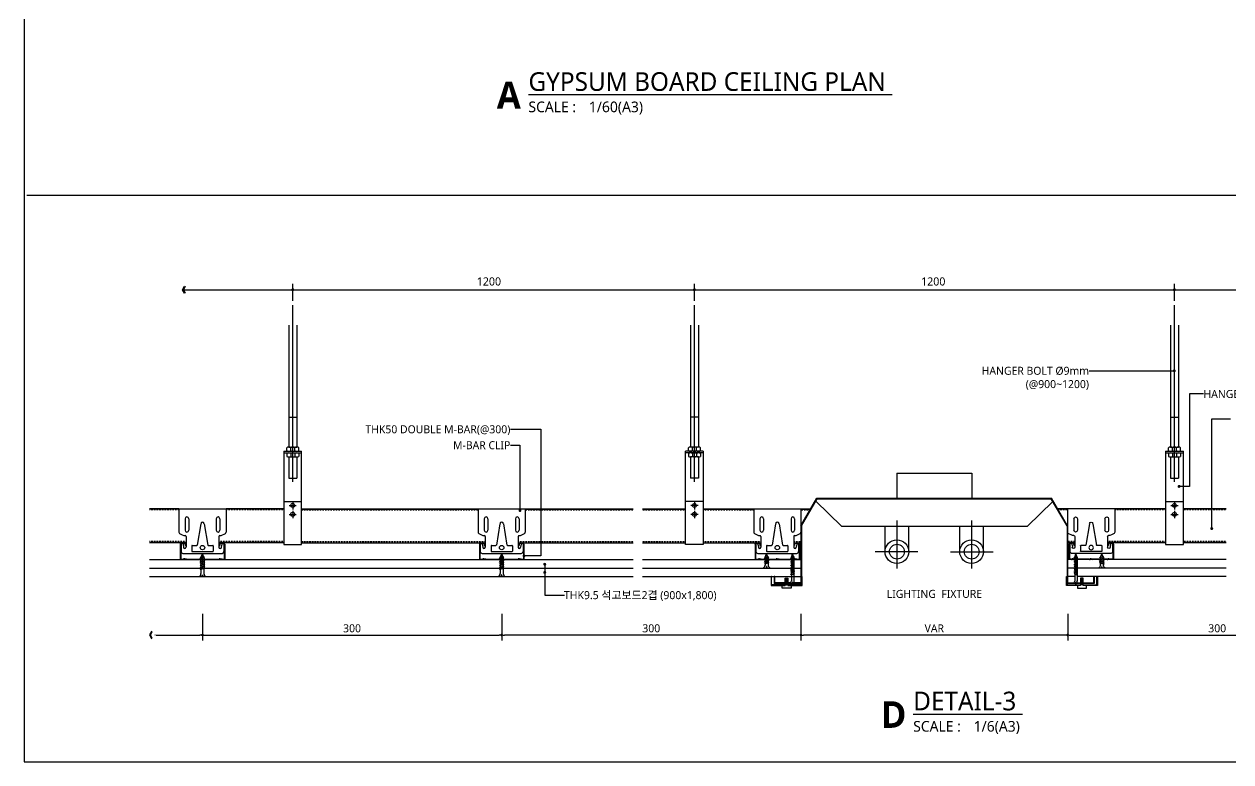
# Model space of a CAD drawing. Header units: millimetres. Extents: x 1394 to 74708, y 590 to 17190.
# Drawn here: x 26625 to 40196, y 590 to 8890 of the extents above; entities that cross this region are included whole.
import ezdxf
from ezdxf.enums import TextEntityAlignment as Align

# ---------------------------------------------------------------- set-up
doc = ezdxf.new("R2010")
doc.units = ezdxf.units.MM
for name, pattern in [('CEN', [62, 60, -1, 0, -1]), ('CENTERX2', [101.6, 63.5, -12.7, 12.7, -12.7]), ('HID', [2, 1.1, -0.9])]:
    doc.linetypes.add(name, pattern=pattern)
doc.layers.get('Defpoints').update_dxf_attribs({"color": 152})
for name, color, linetype in [('A-DIM-N', 7, 'Continuous'), ('A-LINE-3', 7, 'Continuous'), ('A-TXT-N', 3, 'Continuous'), ('ANCHOR', 4, 'Continuous'), ('CARRING', 3, 'Continuous'), ('CARRING2', 1, 'Continuous'), ('CEN', 1, 'CENTERX2'), ('DIM', 7, 'Continuous'), ('GYPSUM', 6, 'Continuous'), ('LIG-BOLT', 4, 'Continuous'), ('LIG-CAP', 4, 'Continuous'), ('LIG2', 6, 'Continuous'), ('LIG3', 4, 'Continuous'), ('M-BAR', 7, 'Continuous'), ('M-BAR-CLIP', 4, 'Continuous'), ('MITONE', 6, 'Continuous'), ('SCREW', 1, 'Continuous'), ('SCREW2', 4, 'Continuous'), ('SCREW3점5X22', 1, 'Continuous'), ('SYM', 7, 'Continuous'), ('TEXT', 3, 'Continuous')]:
    doc.layers.add(name, color=color, linetype=linetype)
doc.styles.add('NH', font='malgun.ttf')
doc.styles.add('돋움체', font='malgun.ttf')
doc.styles.add('스타일1', font='malgun.ttf')
doc.styles.add('스타일2', font='malgunbd.ttf')
doc.dimstyles.new('DA(N)', dxfattribs={"dimtxt": 3, "dimasz": 1, "dimexe": 2, "dimexo": 2, "dimgap": 1, "dimtad": 1, "dimdec": 0, "dimdsep": 46, "dimlunit": 6, "dimtxsty": 'NH', "dimblk": 'DOT', "dimcen": 2.5, "dimdle": 1.5, "dimclrd": 256, "dimclre": 256, "dimclrt": 3, "dimadec": 0, "dimazin": 0, "dimtfac": 1, "dimtdec": 0, "dimtix": 1, "dimtmove": 2, "dimatfit": 3, "dimfxl": 2, "dimtvp": 1, "dimtolj": 1, "dimtzin": 0, "dimlwd": -1, "dimarcsym": 0})

# ---------------------------------------------------------------- blocks, each defined once
blk = doc.blocks.new('A$C037965EB')
at = {"layer": 'M-BAR-CLIP'}
for p, q in [((0, 50), (0, 23.9)), ((0, 50), (53, 50)), ((9, 41), (9, 41)), ((44, 41), (44, 41)), ((53, 50), (53, 23.9)), ((7, 39), (7, 26)), ((11, 39), (11, 26)), ((24.5, 33.4), (20.6, 9.4)), ((28.5, 33.4), (32.4, 9.4)), ((42, 39), (42, 26)), ((46, 39), (46, 26)), ((8, 19), (8, 7)), ((9, 24), (9, 24)), ((44, 24), (44, 24)), ((45, 19), (45, 7)), ((2.5, 10.4), (2.5, 2)), ((4.5, 0), (48.5, 0)), ((4.7, 10.4), (5.2, 7)), ((14.5, 8.5), (14.5, 2.5)), ((15, 9), (20.1, 9)), ((15, 2), (38, 2)), ((32.9, 9), (38, 9)), ((38.5, 8.5), (38.5, 2.5)), ((48.3, 10.4), (47.7, 7)), ((50.5, 10.4), (50.5, 2))]:
    blk.add_line(p, q, dxfattribs=at)
blk.add_circle((26.5, 6.5), 2.5, dxfattribs=at)
for centre, radius, start, end in [((9, 39), 2, 90, 180), ((9, 39), 2, 0, 90), ((44, 39), 2, 90, 180), ((44, 39), 2, 0, 90), ((26.5, 32.9), 2.07, 14.4386, 165.5614), ((2, 23.9), 2, 180, 231.4353), ((9.2, 35.2), 15.4, 236.7178, 262.3483), ((9, 26), 2, 180, 270), ((7, 19), 1, 360, 82.3483), ((9, 26), 2, 270, 360), ((44, 26), 2, 180, 270), ((44, 26), 2, 270, 360), ((46, 19), 1, 97.6517, 180), ((43.8, 35.2), 15.4, 277.6517, 303.2822), ((51, 23.9), 2, 308.5647, 0), ((3.6, 10.4), 1.1, 0, 180), ((4.5, 2), 2, 180, 270), ((6.6, 7), 1.38, 180, 0), ((15, 8.5), 0.5, 90, 180), ((15, 2.5), 0.5, 180, 270), ((20.1, 9.5), 0.5, 270, 350.7087), ((32.9, 9.5), 0.5, 189.2913, 270), ((38, 8.5), 0.5, 0, 90), ((38, 2.5), 0.5, 270, 0), ((46.4, 7), 1.38, 180, 360), ((49.4, 10.4), 1.1, 0, 180), ((48.5, 2), 2, 270, 0)]:
    blk.add_arc(centre, radius, start, end, dxfattribs=at)
blk = doc.blocks.new('A$C5DD2461B')
at = {"layer": 'SCREW3점5X22'}
for p, q in [((2.3, 12.1), (4, 15.9)), ((4, 15.9), (4, 13.3)), ((5.7, 12.3), (4, 15.9)), ((0, 0), (0, 0)), ((5.8, 11.5), (1.5, 10.5)), ((1.5, 10.5), (2.2, 11.4)), ((5.8, 9.5), (1.5, 8.4)), ((1.5, 8.4), (2.2, 9.3)), ((5.8, 7.4), (1.5, 6.4)), ((1.5, 6.4), (2.2, 7.3)), ((5.8, 5.3), (1.5, 4.3)), ((1.5, 4.3), (2.2, 5.2)), ((6.4, 12.4), (2.2, 11.4)), ((6.5, 10.4), (2.2, 9.3)), ((6.5, 8.3), (2.2, 7.3)), ((6.5, 6.3), (2.2, 5.2)), ((2.3, 12.1), (4, 13.3)), ((2.3, 12.1), (2.3, 11.4)), ((2.3, 10.7), (2.3, 9.3)), ((2.3, 8.6), (2.3, 7.3)), ((2.3, 6.5), (2.3, 5.2)), ((2.3, 4.5), (2.3, 3.2)), ((3.9, 1.2), (3.9, 1.6)), ((4, 1.7), (4, 1.7)), ((4.1, 1.2), (4.1, 1.6)), ((5.8, 11.5), (6.4, 12.4)), ((5.8, 11.5), (5.8, 10.2)), ((5.8, 9.5), (6.5, 10.4)), ((5.8, 9.4), (5.8, 8.1)), ((5.8, 7.4), (6.5, 8.3)), ((5.8, 7.4), (5.8, 6.1)), ((5.8, 5.3), (6.5, 6.3)), ((5.8, 5.3), (5.8, 3.2)), ((8, 0), (8, 0)), ((0, 0), (2.7, 0)), ((5.3, 0), (8, 0))]:
    blk.add_line(p, q, dxfattribs=at)
for centre, radius, start, end in [((-1.1, 3.2), 3.39, 289.6094, 359.4917), ((2.7, 1.1), 1.15, 267.5265, 0.9138), ((4, -4.8), 4.97, 80.6135, 99.3865), ((4, 1.6), 0.08, 90, 180), ((4, 1.6), 0.08, 0, 90), ((5.3, 1.1), 1.15, 179.0862, 272.4735), ((9.1, 3.2), 3.39, 180.5083, 250.3906)]:
    blk.add_arc(centre, radius, start, end, dxfattribs=at)
blk = doc.blocks.new('A$C73C37AC0')
at = {"layer": 'LIG-BOLT'}
for p, q in [((6.5, 10.3), (3.5, 10.8)), ((6.5, 9.3), (3.5, 9.8)), ((6.5, 8.3), (3.5, 8.8)), ((6.5, 7.3), (3.5, 7.8)), ((6.5, 6.3), (3.5, 6.8)), ((6.5, 5.3), (3.5, 5.8)), ((6.5, 4.3), (3.5, 4.8)), ((6.5, 3.3), (3.5, 3.8))]:
    blk.add_line(p, q, dxfattribs=at)
for points in [[(3.5, 3), (0, 3), (0, 0), (10, 0), (10, 3), (6.5, 3)], [(6.5, 3), (6.5, 11), (3.5, 11), (3.5, 3)]]:
    blk.add_lwpolyline(points, dxfattribs=at)
blk = doc.blocks.new('A$C3D2622D9')
at = {"layer": 'M-BAR'}
for centre, major_axis, ratio, start_param, end_param in [((-0.4, 1), (-1.16, 0.22), 0.410883, 1.993113, 2.811456), ((-0.4, 0.5), (-1.16, 0.22), 0.410883, 1.993113, 2.811456), ((2, 0.5), (-1.4, 0), 0.357143, 4.712389, 5.955279), ((2, 0), (-1.4, 0), 0.357143, 4.712389, 5.955279)]:
    blk.add_ellipse(centre, major_axis=major_axis, ratio=ratio, start_param=start_param, end_param=end_param, dxfattribs=at)
at = {"layer": 'M-BAR', "extrusion": (0, 0, -1)}
for centre, major_axis, ratio, start_param, end_param in [((2, 0.5), (1.4, 0), 0.357143, 4.712389, 5.955279), ((2, 0), (1.4, 0), 0.357143, 4.712389, 5.955279), ((4.4, 1), (1.16, 0.22), 0.410883, 1.993113, 2.811456), ((4.4, 0.5), (1.16, 0.22), 0.410883, 1.993113, 2.811456)]:
    blk.add_ellipse(centre, major_axis=major_axis, ratio=ratio, start_param=start_param, end_param=end_param, dxfattribs=at)
blk = doc.blocks.new('A$C03216262')
at = {"layer": 'M-BAR'}
for p, q in [((0, 17.5), (0, 0)), ((0.5, 17), (0.5, 0.5)), ((4.5, 19), (1.5, 19)), ((4, 18.5), (2, 18.5)), ((5.5, 17), (5.5, 16)), ((6, 16), (5.5, 16)), ((6, 17.5), (6, 16)), ((44, 17.5), (44, 16)), ((44.5, 16), (44, 16)), ((44.5, 17), (44.5, 16)), ((48.5, 19), (45.5, 19)), ((48, 18.5), (46, 18.5)), ((49.5, 17), (49.5, 0.5)), ((50, 17.5), (50, 0)), ((3, 0), (0, 0)), ((3, 0.5), (0.5, 0.5)), ((23, 0.5), (9.1, 0.5)), ((23, 0), (9.1, 0)), ((34.8, 0.5), (27, 0.5)), ((35.2, 0), (27, 0)), ((43.1, 0.5), (38.8, 0.5)), ((43.1, 0), (38.8, 0)), ((49.5, 0.5), (47, 0.5)), ((50, 0), (47, 0))]:
    blk.add_line(p, q, dxfattribs=at)
for centre, start, end in [((1.5, 17.5), 90, 180), ((2, 17), 90, 180), ((4, 17), 0, 90), ((4.5, 17.5), 0, 90), ((45.5, 17.5), 90, 180), ((46, 17), 90, 180), ((48, 17), 0, 90), ((48.5, 17.5), 0, 90)]:
    blk.add_arc(centre, 1.5, start, end, dxfattribs=at)
for centre, major_axis, ratio, start_param, end_param in [((2.6, 1), (-1.16, 0.22), 0.410883, 1.993113, 2.811456), ((2.6, 0.5), (-1.16, 0.22), 0.410883, 1.993113, 2.811456), ((5, 0.5), (-1.4, 0), 0.357143, 4.712389, 5.955279), ((5, 0), (-1.4, 0), 0.357143, 4.712389, 5.955279)]:
    blk.add_ellipse(centre, major_axis=major_axis, ratio=ratio, start_param=start_param, end_param=end_param, dxfattribs=at)
at = {"layer": 'M-BAR', "extrusion": (0, 0, -1)}
for centre, major_axis, ratio, start_param, end_param in [((5, 0.5), (1.4, 0), 0.357143, 4.712389, 5.669617), ((5, 0), (1.4, 0), 0.357143, 4.712389, 5.955279), ((7.4, 0.5), (1.16, 0.22), 0.410883, 2.610426, 2.811456)]:
    blk.add_ellipse(centre, major_axis=major_axis, ratio=ratio, start_param=start_param, end_param=end_param, dxfattribs=at)
at = {"layer": 'M-BAR', "extrusion": (0, 0, -1), "zscale": -1}
for p in [(-27, 0), (-47, 0)]:
    blk.add_blockref('A$C3D2622D9', p, dxfattribs=at)
blk = doc.blocks.new('A$C2A247641')
at = {"layer": 'M-BAR'}
for p, q in [((0, 17.5), (0, 0)), ((0.5, 17), (0.5, 0.5)), ((1.5, 19), (4.5, 19)), ((2, 18.5), (4, 18.5)), ((5.5, 17), (5.5, 16)), ((5.5, 16), (6, 16)), ((6, 17.5), (6, 16)), ((44, 17.5), (44, 16)), ((44, 16), (44.5, 16)), ((44.5, 17), (44.5, 16)), ((45.5, 19), (48.5, 19)), ((46, 18.5), (48, 18.5)), ((49.5, 17), (49.5, 0.5)), ((50, 17.5), (50, 0)), ((0, 0), (3, 0)), ((0.5, 0.5), (3, 0.5)), ((7, 0.5), (23, 0.5)), ((7, 0), (23, 0)), ((27, 0), (43, 0)), ((27.2, 0.5), (43, 0.5)), ((47, 0.5), (49.5, 0.5)), ((47, 0), (50, 0))]:
    blk.add_line(p, q, dxfattribs=at)
for centre, start, end in [((1.5, 17.5), 90, 180), ((2, 17), 90, 180), ((4, 17), 0, 90), ((4.5, 17.5), 0, 90), ((45.5, 17.5), 90, 180), ((46, 17), 90, 180), ((48, 17), 0, 90), ((48.5, 17.5), 0, 90)]:
    blk.add_arc(centre, 1.5, start, end, dxfattribs=at)
for centre in [(22.6, 1), (22.6, 0.5)]:
    blk.add_ellipse(centre, major_axis=(-1.16, 0.22), ratio=0.410883, start_param=1.993113, end_param=2.234343, dxfattribs=at)
at = {"layer": 'M-BAR', "extrusion": (0, 0, -1)}
blk.add_ellipse((27.4, 0.5), major_axis=(1.16, 0.22), ratio=0.410883, start_param=1.993113, end_param=2.185696, dxfattribs=at)
at = {"layer": 'M-BAR'}
blk.add_blockref('A$C3D2622D9', (3, 0), dxfattribs=at)
at = {"layer": 'M-BAR', "xscale": -1}
blk.add_blockref('A$C3D2622D9', (47, 0), dxfattribs=at)
blk = doc.blocks.new('3')
at = {"layer": 'SCREW'}
for p, q in [((823229.5, 1883259.4), (823226.3, 1883258.3)), ((823226.3, 1883258.3), (823227, 1883259.2)), ((823229.5, 1883257.3), (823226.3, 1883256.3)), ((823226.3, 1883256.3), (823227, 1883257.2)), ((823227, 1883259.9), (823228.3, 1883263.8)), ((823227, 1883259.9), (823228.3, 1883261.1)), ((823230.2, 1883260.3), (823227, 1883259.2)), ((823227, 1883259.9), (823227, 1883259.2)), ((823227, 1883258.5), (823227, 1883257.2)), ((823230.2, 1883258.2), (823227, 1883257.2)), ((823227, 1883256.5), (823227, 1883255.1)), ((823230.2, 1883256.2), (823227, 1883255.1)), ((823229.5, 1883260), (823228.3, 1883263.8)), ((823228.3, 1883263.8), (823228.3, 1883261.1)), ((823229.5, 1883259.4), (823230.2, 1883260.3)), ((823229.5, 1883259.4), (823229.5, 1883258)), ((823229.5, 1883257.3), (823230.2, 1883258.2)), ((823229.5, 1883257.3), (823229.5, 1883255.9)), ((823229.5, 1883255.2), (823230.2, 1883256.2)), ((823229.5, 1883255.2), (823226.3, 1883254.2)), ((823226.3, 1883254.2), (823227, 1883255.1)), ((823229.5, 1883253.2), (823226.3, 1883252.2)), ((823226.3, 1883252.2), (823227, 1883253.1)), ((823229.5, 1883251.1), (823226.3, 1883250.1)), ((823226.3, 1883250.1), (823227, 1883251)), ((823229.5, 1883249.1), (823226.3, 1883248.1)), ((823226.3, 1883248.1), (823227, 1883249)), ((823229.6, 1883247), (823226.3, 1883246)), ((823226.3, 1883246), (823227, 1883246.9)), ((823229.6, 1883245), (823226.3, 1883244)), ((823226.3, 1883244), (823227, 1883244.9)), ((823229.6, 1883242.9), (823226.4, 1883241.9)), ((823226.4, 1883241.9), (823227.1, 1883242.8)), ((823227, 1883254.4), (823227, 1883253.1)), ((823230.2, 1883254.1), (823227, 1883253.1)), ((823227, 1883252.4), (823227, 1883251)), ((823230.2, 1883252.1), (823227, 1883251)), ((823227, 1883250.3), (823227, 1883249)), ((823230.2, 1883250), (823227, 1883249)), ((823227, 1883248.3), (823227, 1883246.9)), ((823230.3, 1883248), (823227, 1883246.9)), ((823227, 1883246.2), (823227, 1883244.8)), ((823230.3, 1883245.9), (823227, 1883244.9)), ((823227, 1883244.2), (823227, 1883242.8)), ((823230.3, 1883243.9), (823227.1, 1883242.8)), ((823229.5, 1883255.2), (823229.5, 1883253.9)), ((823229.5, 1883253.2), (823230.2, 1883254.1)), ((823229.5, 1883253.2), (823229.5, 1883251.8)), ((823229.5, 1883251.1), (823230.2, 1883252.1)), ((823229.5, 1883251.1), (823229.5, 1883249.8)), ((823229.5, 1883249.1), (823230.2, 1883250)), ((823229.5, 1883249.1), (823229.5, 1883247.7)), ((823229.5, 1883247), (823229.5, 1883245.7)), ((823229.5, 1883245), (823229.5, 1883243.6)), ((823229.5, 1883242.9), (823229.5, 1883241.6)), ((823229.6, 1883247), (823230.3, 1883248)), ((823229.6, 1883245), (823230.3, 1883245.9)), ((823229.6, 1883242.9), (823230.3, 1883243.9)), ((823224.8, 1883230.4), (823224.8, 1883230.3)), ((823224.8, 1883230.3), (823227, 1883230.3)), ((823229.6, 1883240.9), (823226.4, 1883239.9)), ((823226.4, 1883239.9), (823227.1, 1883240.8)), ((823227, 1883242.1), (823227, 1883240.7)), ((823227, 1883240.1), (823227, 1883233.5)), ((823230.3, 1883241.8), (823227.1, 1883240.8)), ((823228.3, 1883232), (823228.2, 1883232)), ((823228.2, 1883231.5), (823228.2, 1883231.9)), ((823228.4, 1883231.5), (823228.4, 1883231.9)), ((823229.5, 1883240.9), (823229.5, 1883233.5)), ((823229.6, 1883240.9), (823230.3, 1883241.8)), ((823229.6, 1883230.3), (823231.8, 1883230.3)), ((823231.8, 1883230.4), (823231.8, 1883230.3))]:
    blk.add_line(p, q, dxfattribs=at)
for centre, radius, start, end in [((823223.6, 1883233.6), 3.39, 289.6094, 359.4917), ((823227, 1883231.5), 1.15, 267.5265, 0.9138), ((823228.3, 1883225.5), 4.97, 80.6135, 99.3865), ((823228.2, 1883231.9), 0.08, 90, 180), ((823228.3, 1883231.9), 0.08, 0, 90), ((823229.5, 1883231.5), 1.15, 179.0862, 272.4735), ((823232.9, 1883233.6), 3.39, 180.5083, 250.3906)]:
    blk.add_arc(centre, radius, start, end, dxfattribs=at)
at = {"layer": 'SCREW3점5X22'}
blk.add_line((823224.8, 1883230.4), (823224.8, 1883230.3), dxfattribs=at)
blk = doc.blocks.new('A$C28582C84')
at = {"layer": 'SCREW2'}
for p, q in [((5.7, 21), (1.5, 20)), ((1.5, 20), (2.2, 20.9)), ((5.8, 19), (1.5, 17.9)), ((1.5, 17.9), (2.2, 18.8)), ((5.8, 16.9), (1.5, 15.9)), ((1.5, 15.9), (2.2, 16.8)), ((5.8, 14.8), (1.5, 13.8)), ((1.5, 13.8), (2.2, 14.7)), ((2.2, 21.6), (4, 25.4)), ((2.2, 21.6), (4, 22.8)), ((6.4, 21.9), (2.2, 20.9)), ((2.2, 21.6), (2.2, 20.9)), ((2.2, 20.2), (2.2, 18.8)), ((6.5, 19.9), (2.2, 18.8)), ((2.2, 18.1), (2.2, 16.8)), ((6.5, 17.8), (2.2, 16.8)), ((2.2, 16), (2.2, 14.7)), ((6.5, 15.8), (2.2, 14.7)), ((2.2, 14), (2.2, 12.7)), ((6.5, 13.7), (2.2, 12.7)), ((5.7, 21.8), (4, 25.4)), ((4, 25.4), (4, 22.8)), ((5.7, 21), (6.4, 21.9)), ((5.7, 21), (5.7, 19.7)), ((5.7, 18.9), (5.7, 17.6)), ((5.7, 16.9), (5.7, 15.6)), ((5.7, 14.8), (5.7, 13.6)), ((5.8, 19), (6.5, 19.9)), ((5.8, 16.9), (6.5, 17.8)), ((5.8, 14.8), (6.5, 15.8)), ((5.8, 12.8), (6.5, 13.7)), ((0, 0), (0, 0)), ((0, 0), (2.7, 0)), ((5.8, 12.8), (1.5, 11.8)), ((1.5, 11.8), (2.2, 12.7)), ((5.8, 10.7), (1.5, 9.7)), ((1.5, 9.7), (2.2, 10.6)), ((5.8, 8.7), (1.5, 7.7)), ((1.5, 7.7), (2.2, 8.6)), ((2.2, 11.9), (2.2, 10.6)), ((6.5, 11.7), (2.2, 10.6)), ((2.2, 9.9), (2.2, 8.6)), ((6.5, 9.6), (2.2, 8.6)), ((2.2, 7.8), (2.2, 3.2)), ((3.9, 1.2), (3.9, 1.6)), ((4, 1.7), (4, 1.7)), ((4.1, 1.2), (4.1, 1.6)), ((5.3, 0), (8, 0)), ((5.7, 12.8), (5.7, 11.5)), ((5.7, 10.7), (5.7, 9.5)), ((5.7, 8.7), (5.7, 3.2)), ((5.8, 10.7), (6.5, 11.7)), ((5.8, 8.7), (6.5, 9.6)), ((8, 0), (8, 0))]:
    blk.add_line(p, q, dxfattribs=at)
for centre, radius, start, end in [((-1.1, 3.2), 3.39, 289.6094, 359.4917), ((2.7, 1.1), 1.15, 267.5265, 0.9138), ((4, -4.8), 4.97, 80.6135, 99.3865), ((4, 1.6), 0.08, 90, 180), ((4, 1.6), 0.08, 0, 90), ((5.3, 1.1), 1.15, 179.0862, 272.4735), ((9.1, 3.2), 3.39, 180.5083, 250.3906)]:
    blk.add_arc(centre, radius, start, end, dxfattribs=at)
blk = doc.blocks.new('_DOT')
at = {"color": 0, "linetype": 'ByBlock'}
blk.add_line((-0.5, 0), (-1, 0), dxfattribs=at)
at = {"color": 0, "linetype": 'ByBlock', "const_width": 0.5}
blk.add_lwpolyline([(-0.25, 0, 1), (0.25, 0, 1)], format="xyb", close=True, dxfattribs=at)
blk = doc.blocks.new('*D164')
at = {"layer": 'A-DIM-N', "lineweight": -2, "transparency": 16777216}
for p, q in [((38361, 2257), (38361, 1957)), ((41726, 2257), (41726, 1957))]:
    blk.add_line(p, q, dxfattribs=at)
at = {"layer": 'A-DIM-N', "transparency": 16777216}
blk.add_line((38391, 2017), (41696, 2017), dxfattribs=at)
at = {"layer": 'Defpoints', "color": 0, "transparency": 16777216}
for p in [(38361, 2317), (41726, 2317), (41726, 2017)]:
    blk.add_point(p, dxfattribs=at)
at = {"layer": 'A-DIM-N', "transparency": 16777216, "xscale": 30, "yscale": 30, "zscale": 30, "rotation": 180}
blk.add_blockref('_DOT', (38361, 2017), dxfattribs=at)
at = {"layer": 'A-DIM-N', "transparency": 16777216, "xscale": 30, "yscale": 30, "zscale": 30}
blk.add_blockref('_DOT', (41726, 2017), dxfattribs=at)
at = {"layer": 'A-DIM-N', "color": 3, "transparency": 16777216, "insert": (40043, 2092), "char_height": 90, "attachment_point": 5, "style": '돋움체'}
blk.add_mtext('\\A1;300', dxfattribs=at)
blk = doc.blocks.new('*D166')
at = {"layer": 'A-DIM-N', "lineweight": -2, "transparency": 16777216}
for p, q in [((35361, 2257), (35361, 1957)), ((38361, 2257), (38361, 1957))]:
    blk.add_line(p, q, dxfattribs=at)
at = {"layer": 'A-DIM-N', "transparency": 16777216}
blk.add_line((38331, 2017), (35391, 2017), dxfattribs=at)
at = {"layer": 'Defpoints', "color": 0, "transparency": 16777216}
for p in [(35361, 2317), (38361, 2317), (35361, 2017)]:
    blk.add_point(p, dxfattribs=at)
at = {"layer": 'A-DIM-N', "transparency": 16777216, "xscale": 30, "yscale": 30, "zscale": 30, "rotation": 180}
blk.add_blockref('_DOT', (35361, 2017), dxfattribs=at)
at = {"layer": 'A-DIM-N', "transparency": 16777216, "xscale": 30, "yscale": 30, "zscale": 30}
blk.add_blockref('_DOT', (38361, 2017), dxfattribs=at)
at = {"layer": 'A-DIM-N', "color": 3, "transparency": 16777216, "insert": (36861, 2092), "char_height": 90, "attachment_point": 5, "style": '돋움체'}
blk.add_mtext('\\A1;VAR', dxfattribs=at)
blk = doc.blocks.new('*D167')
at = {"layer": 'A-DIM-N', "lineweight": -2, "transparency": 16777216}
for p, q in [((31996, 2257), (31996, 1957)), ((35361, 2257), (35361, 1957))]:
    blk.add_line(p, q, dxfattribs=at)
at = {"layer": 'A-DIM-N', "transparency": 16777216}
blk.add_line((35331, 2017), (32026, 2017), dxfattribs=at)
at = {"layer": 'Defpoints', "color": 0, "transparency": 16777216}
for p in [(31996, 2317), (35361, 2317), (31996, 2017)]:
    blk.add_point(p, dxfattribs=at)
at = {"layer": 'A-DIM-N', "transparency": 16777216, "xscale": 30, "yscale": 30, "zscale": 30, "rotation": 180}
blk.add_blockref('_DOT', (31996, 2017), dxfattribs=at)
at = {"layer": 'A-DIM-N', "transparency": 16777216, "xscale": 30, "yscale": 30, "zscale": 30}
blk.add_blockref('_DOT', (35361, 2017), dxfattribs=at)
at = {"layer": 'A-DIM-N', "color": 3, "transparency": 16777216, "insert": (33678, 2092), "char_height": 90, "attachment_point": 5, "style": '돋움체'}
blk.add_mtext('\\A1;300', dxfattribs=at)
blk = doc.blocks.new('*D168')
at = {"layer": 'A-DIM-N', "lineweight": -2, "transparency": 16777216}
for p, q in [((28631, 2257), (28631, 1957)), ((31996, 2257), (31996, 1957))]:
    blk.add_line(p, q, dxfattribs=at)
at = {"layer": 'A-DIM-N', "transparency": 16777216}
blk.add_line((28661, 2017), (31966, 2017), dxfattribs=at)
at = {"layer": 'Defpoints', "color": 0, "transparency": 16777216}
for p in [(28631, 2317), (31996, 2317), (31996, 2017)]:
    blk.add_point(p, dxfattribs=at)
at = {"layer": 'A-DIM-N', "transparency": 16777216, "xscale": 30, "yscale": 30, "zscale": 30, "rotation": 180}
blk.add_blockref('_DOT', (28631, 2017), dxfattribs=at)
at = {"layer": 'A-DIM-N', "transparency": 16777216, "xscale": 30, "yscale": 30, "zscale": 30}
blk.add_blockref('_DOT', (31996, 2017), dxfattribs=at)
at = {"layer": 'A-DIM-N', "color": 3, "transparency": 16777216, "insert": (30313, 2092), "char_height": 90, "attachment_point": 5, "style": '돋움체'}
blk.add_mtext('\\A1;300', dxfattribs=at)
blk = doc.blocks.new('*D170')
at = {"layer": 'A-DIM-N', "lineweight": -2, "transparency": 16777216}
blk.add_line((28631, 2257), (28631, 1957), dxfattribs=at)
at = {"layer": 'A-DIM-N', "transparency": 16777216}
blk.add_line((28109, 2017), (28601, 2017), dxfattribs=at)
blk.add_solid([(28109, 2022), (28109, 2012), (28079, 2017)], dxfattribs=at)
at = {"layer": 'Defpoints', "color": 0, "transparency": 16777216}
for p in [(28631, 2317), (28079, 2017), (28631, 2017)]:
    blk.add_point(p, dxfattribs=at)
at = {"layer": 'A-DIM-N', "transparency": 16777216, "xscale": 30, "yscale": 30, "zscale": 30}
blk.add_blockref('_DOT', (28631, 2017), dxfattribs=at)
blk = doc.blocks.new('화살표2')
at = {"layer": 'A-DIM-N'}
h = blk.add_hatch(color=256, dxfattribs=at)
h.dxf.hatch_style = 1
h.paths.add_polyline_path([(-0.76, 1.34), (-1.09, 1.15), (-0.44, 0), (-1.09, -1.15), (-0.76, -1.34), (0, 0)])
blk.add_lwpolyline([(-0.44, 0), (-1.09, 1.15), (-0.76, 1.34), (0, 0), (-0.76, -1.34), (-1.09, -1.15), (-0.44, 0)], dxfattribs=at)
blk = doc.blocks.new('dwgtitle')
at = {"layer": 'SYM', "color": 3, "style": '스타일1'}
blk.add_text('SCALE :', height=4, dxfattribs=at).set_placement((12.25, -1.4))
for tag, p, height in [('%%UTITLE', (12.25, 6.59), 7), ('1/100', (34.89, -1.4), 4)]:
    blk.add_attdef(tag, p, '', height=height, dxfattribs=at)
at = {"layer": 'SYM', "color": 6, "style": '스타일2'}
blk.add_attdef('A', text='', height=10, dxfattribs=at).set_placement((4.89, 5), align=Align.MIDDLE)

msp = doc.modelspace()

# ---------------------------------------------------------------- linework, layer by layer
at = {"layer": 'A-LINE-3'}
msp.add_line((47205, 6960), (26655, 6960), dxfattribs=at)
at = {"layer": 'ANCHOR'}
for p, q in [((29600.42, 5502.18), (29600.42, 4130.52)), ((29690.42, 5502.18), (29690.42, 4130.52)), ((34118.3, 5502.18), (34118.3, 4130.52)), ((34208.3, 5502.18), (34208.3, 4130.52)), ((39516.84, 5502.18), (39516.84, 4130.52)), ((39606.84, 5502.18), (39606.84, 4130.52)), ((29600.42, 4468.84), (29690.42, 4468.84)), ((34208.3, 4468.84), (34118.3, 4468.84)), ((39516.84, 4468.84), (39606.84, 4468.84)), ((29545.42, 4085.52), (29545.42, 3035.52)), ((29545.42, 4085.52), (29745.42, 4085.52)), ((29577.92, 4091.76), (29577.92, 4124.27)), ((29600.42, 4130.52), (29690.42, 4130.52)), ((29622.92, 4085.52), (29622.92, 4130.52)), ((29667.92, 4085.52), (29667.92, 4130.52)), ((29712.92, 4091.76), (29712.92, 4124.27)), ((29745.42, 3035.52), (29745.42, 4085.52)), ((34063.3, 3035.52), (34063.3, 4085.52)), ((34263.3, 4085.52), (34063.3, 4085.52)), ((34095.8, 4091.76), (34095.8, 4124.27)), ((34208.3, 4130.52), (34118.3, 4130.52)), ((34140.8, 4085.52), (34140.8, 4130.52)), ((34185.8, 4085.52), (34185.8, 4130.52)), ((34230.8, 4091.76), (34230.8, 4124.27)), ((34263.3, 4085.52), (34263.3, 3035.52)), ((39461.84, 4085.52), (39461.84, 3035.52)), ((39461.84, 4085.52), (39661.84, 4085.52)), ((39494.34, 4091.76), (39494.34, 4124.27)), ((39516.84, 4130.52), (39606.84, 4130.52)), ((39539.34, 4085.52), (39539.34, 4130.52)), ((39584.34, 4085.52), (39584.34, 4130.52)), ((39629.34, 4091.76), (39629.34, 4124.27)), ((39661.84, 3035.52), (39661.84, 4085.52)), ((29545.42, 4065.52), (29745.42, 4065.52)), ((29577.92, 4059.27), (29577.92, 4026.76)), ((29600.42, 4020.52), (29600.42, 3781.09)), ((29600.42, 4020.52), (29690.42, 4020.52)), ((29622.92, 4065.52), (29622.92, 4020.52)), ((29667.92, 4065.52), (29667.92, 4020.52)), ((29690.42, 4020.52), (29690.42, 3781.09)), ((29712.92, 4059.27), (29712.92, 4026.76)), ((34263.3, 4065.52), (34063.3, 4065.52)), ((34095.8, 4059.27), (34095.8, 4026.76)), ((34118.3, 4020.52), (34118.3, 3781.09)), ((34208.3, 4020.52), (34118.3, 4020.52)), ((34140.8, 4065.52), (34140.8, 4020.52)), ((34185.8, 4065.52), (34185.8, 4020.52)), ((34208.3, 4020.52), (34208.3, 3781.09)), ((34230.8, 4059.27), (34230.8, 4026.76)), ((39461.84, 4065.52), (39661.84, 4065.52)), ((39494.34, 4059.27), (39494.34, 4026.76)), ((39516.84, 4020.52), (39516.84, 3781.09)), ((39516.84, 4020.52), (39606.84, 4020.52)), ((39539.34, 4065.52), (39539.34, 4020.52)), ((39584.34, 4065.52), (39584.34, 4020.52)), ((39606.84, 4020.52), (39606.84, 3781.09)), ((39629.34, 4059.27), (39629.34, 4026.76)), ((29600.42, 3781.09), (29690.42, 3781.09)), ((34208.3, 3781.09), (34118.3, 3781.09)), ((39516.84, 3781.09), (39606.84, 3781.09)), ((29545.42, 3519.19), (29745.42, 3519.19)), ((29604.76, 3474.27), (29685.67, 3474.27)), ((29645.42, 3515.41), (29645.42, 3429.74)), ((29645.42, 3415.41), (29645.42, 3329.74)), ((34263.3, 3519.19), (34063.3, 3519.19)), ((34203.95, 3474.27), (34123.04, 3474.27)), ((34163.3, 3515.41), (34163.3, 3429.74)), ((34163.3, 3415.41), (34163.3, 3329.74)), ((39461.84, 3519.19), (39661.84, 3519.19)), ((39521.18, 3474.27), (39602.09, 3474.27)), ((39561.84, 3515.41), (39561.84, 3429.74)), ((39561.84, 3415.41), (39561.84, 3329.74)), ((29604.76, 3374.27), (29685.67, 3374.27)), ((34203.95, 3374.27), (34123.04, 3374.27)), ((39521.18, 3374.27), (39602.09, 3374.27)), ((29545.42, 3035.52), (29745.42, 3035.52)), ((34263.3, 3035.52), (34063.3, 3035.52)), ((39461.84, 3035.52), (39661.84, 3035.52))]:
    msp.add_line(p, q, dxfattribs=at)
for centre in [(29645.42, 3474.27), (29645.42, 3374.27), (34163.3, 3474.27), (34163.3, 3374.27), (39561.84, 3474.27), (39561.84, 3374.27)]:
    msp.add_circle(centre, 22.5, dxfattribs=at)
for centre, start, end in [((29600.42, 4086.86), 58.973414, 121.026586), ((29600.42, 4129.17), 238.973414, 301.026586), ((29645.42, 4086.86), 58.973414, 121.026586), ((29645.42, 4129.17), 238.973414, 301.026586), ((29690.42, 4086.86), 58.973414, 121.026586), ((29690.42, 4129.17), 238.973414, 301.026586), ((34118.3, 4086.86), 58.973414, 121.026586), ((34118.3, 4129.17), 238.973414, 301.026586), ((34163.3, 4086.86), 58.973414, 121.026586), ((34163.3, 4129.17), 238.973414, 301.026586), ((34208.3, 4086.86), 58.973414, 121.026586), ((34208.3, 4129.17), 238.973414, 301.026586), ((39516.84, 4086.86), 58.973414, 121.026586), ((39516.84, 4129.17), 238.973414, 301.026586), ((39561.84, 4086.86), 58.973414, 121.026586), ((39561.84, 4129.17), 238.973414, 301.026586), ((39606.84, 4086.86), 58.973414, 121.026586), ((39606.84, 4129.17), 238.973414, 301.026586), ((29600.42, 4021.86), 58.973414, 121.026586), ((29600.42, 4064.17), 238.973414, 301.026586), ((29645.42, 4021.86), 58.973414, 121.026586), ((29645.42, 4064.17), 238.973414, 301.026586), ((29690.42, 4021.86), 58.973414, 121.026586), ((29690.42, 4064.17), 238.973414, 301.026586), ((34118.3, 4021.86), 58.973414, 121.026586), ((34118.3, 4064.17), 238.973414, 301.026586), ((34163.3, 4021.86), 58.973414, 121.026586), ((34163.3, 4064.17), 238.973414, 301.026586), ((34208.3, 4021.86), 58.973414, 121.026586), ((34208.3, 4064.17), 238.973414, 301.026586), ((39516.84, 4021.86), 58.973414, 121.026586), ((39516.84, 4064.17), 238.973414, 301.026586), ((39561.84, 4021.86), 58.973414, 121.026586), ((39561.84, 4064.17), 238.973414, 301.026586), ((39606.84, 4021.86), 58.973414, 121.026586), ((39606.84, 4064.17), 238.973414, 301.026586)]:
    msp.add_arc(centre, 43.65, start, end, dxfattribs=at)
at = {"layer": 'CARRING'}
for p, q in [((28365.56, 3435.52), (28035.17, 3435.52)), ((29545.42, 3435.52), (28895.56, 3435.52)), ((29745.42, 3435.52), (31730.56, 3435.52)), ((32260.56, 3435.52), (33474.93, 3435.52)), ((33579.93, 3435.52), (34063.3, 3435.52)), ((34263.3, 3435.52), (34830.56, 3435.52)), ((35360.56, 3435.52), (35474.89, 3435.52)), ((38360.56, 3435.52), (38250.25, 3435.52)), ((39461.84, 3435.52), (38890.56, 3435.52)), ((40145.2, 3435.52), (39661.84, 3435.52)), ((28445.56, 3055.52), (28035.17, 3055.52)), ((29545.42, 3055.52), (28815.56, 3055.52)), ((29745.42, 3055.52), (31810.56, 3055.52)), ((32180.56, 3055.52), (33474.93, 3055.52)), ((33579.93, 3055.52), (34063.3, 3055.52)), ((34263.3, 3055.52), (34910.56, 3055.52)), ((35280.56, 3055.52), (35364.58, 3055.52)), ((38440.56, 3055.52), (38360.56, 3055.52)), ((39461.84, 3055.52), (38810.56, 3055.52)), ((40145.2, 3055.52), (39661.84, 3055.52))]:
    msp.add_line(p, q, dxfattribs=at)
at = {"layer": 'CARRING2', "linetype": 'HID'}
for p, q in [((28365.56, 3423.52), (28035.17, 3423.52)), ((29545.42, 3423.52), (28895.56, 3423.52)), ((29745.42, 3423.52), (31730.56, 3423.52)), ((32260.56, 3423.52), (33474.93, 3423.52)), ((33579.93, 3423.52), (34063.3, 3423.52)), ((34263.3, 3423.52), (34830.56, 3423.52)), ((35360.56, 3423.52), (35467.88, 3423.52)), ((38360.56, 3423.52), (38257.25, 3423.52)), ((39461.84, 3423.52), (38890.56, 3423.52)), ((40145.2, 3423.52), (39661.84, 3423.52)), ((28445.56, 3067.52), (28035.17, 3067.52)), ((29545.42, 3067.52), (28815.56, 3067.52)), ((29745.42, 3067.52), (31810.56, 3067.52)), ((32180.56, 3067.52), (33474.93, 3067.52)), ((33579.93, 3067.52), (34063.3, 3067.52)), ((34263.3, 3067.52), (34910.56, 3067.52)), ((35280.56, 3067.52), (35364.58, 3067.52)), ((38440.56, 3067.52), (38360.56, 3067.52)), ((39461.84, 3067.52), (38810.56, 3067.52)), ((40145.2, 3067.52), (39661.84, 3067.52))]:
    msp.add_line(p, q, dxfattribs=at)
at = {"layer": 'CEN', "linetype": 'CEN'}
for p, q in [((29645.42, 3738.57), (29645.42, 5726.87)), ((34163.3, 3738.57), (34163.3, 5726.87)), ((39561.84, 3738.57), (39561.84, 5726.87))]:
    msp.add_line(p, q, dxfattribs=at)
at = {"layer": 'Defpoints'}
msp.add_lwpolyline([(47235, 17190), (26625, 17190), (26625, 589.58), (47235, 589.58)], close=True, dxfattribs=at)
at = {"layer": 'DIM'}
for p, q in [((28404.19, 5901.69), (45320.94, 5901.69)), ((29645.42, 5778.14), (29645.42, 5968.36)), ((34163.3, 5778.14), (34163.3, 5968.36)), ((39561.84, 5778.14), (39561.84, 5968.36))]:
    msp.add_line(p, q, dxfattribs=at)
at = {"layer": 'DIM', "const_width": 16.67}
for points in [[(29653.75, 5901.69, -1), (29637.08, 5901.69, -1)], [(34154.96, 5901.69, 1), (34171.63, 5901.69, 1)], [(39570.17, 5901.69, -1), (39553.51, 5901.69, -1)]]:
    msp.add_lwpolyline(points, format="xyb", close=True, dxfattribs=at)
at = {"layer": 'GYPSUM'}
for p, q in [((28035.17, 2865.52), (28613.06, 2865.52)), ((28648.47, 2865.52), (31978.06, 2865.52)), ((32013.48, 2865.52), (33474.93, 2865.52)), ((33579.93, 2865.52), (34958.06, 2865.52)), ((34993.47, 2865.52), (35360.56, 2865.52)), ((35360.56, 2865.52), (35360.56, 2770.52)), ((38360.56, 2865.52), (38360.56, 2770.52)), ((38440.64, 2865.52), (38360.56, 2865.52)), ((38727.64, 2865.52), (38466.06, 2865.52)), ((40145.2, 2865.52), (38763.06, 2865.52)), ((28035.17, 2770.52), (33474.93, 2770.52)), ((33579.93, 2770.52), (35255.06, 2770.52)), ((35286.46, 2770.52), (35360.56, 2770.52)), ((35360.56, 2770.52), (35360.56, 2675.52)), ((38434.66, 2770.52), (38360.56, 2770.52)), ((38360.56, 2770.52), (38360.56, 2675.52)), ((40145.2, 2770.52), (38466.06, 2770.52)), ((28035.17, 2675.52), (33474.93, 2675.52)), ((33579.93, 2675.52), (35360.56, 2675.52)), ((38441.06, 2675.52), (38360.56, 2675.52)), ((40145.2, 2675.52), (38466.06, 2675.52))]:
    msp.add_line(p, q, dxfattribs=at)
at = {"layer": 'LIG-CAP'}
for points in [[(35184.56, 2582.52), (35031.56, 2582.52), (35031.56, 2675.52), (35024.56, 2675.52), (35024.56, 2575.52), (35184.56, 2575.52)], [(35214.56, 2575.52), (35374.56, 2575.52), (35374.56, 2675.52), (35367.56, 2675.52), (35367.56, 2582.52), (35214.56, 2582.52)], [(38506.56, 2575.52), (38346.56, 2575.52), (38346.56, 2675.52), (38353.56, 2675.52), (38353.56, 2582.52), (38506.56, 2582.52)], [(38536.56, 2582.52), (38689.56, 2582.52), (38689.56, 2675.52), (38696.56, 2675.52), (38696.56, 2575.52), (38536.56, 2575.52)]]:
    msp.add_lwpolyline(points, dxfattribs=at)
at = {"layer": 'LIG2'}
for p, q in [((35367.56, 3244.68), (35544.58, 3547.88)), ((35544.58, 3547.88), (38176.54, 3547.88)), ((38353.56, 3244.68), (38176.54, 3547.88)), ((35529.78, 3522.55), (35817.19, 3239.61)), ((38192.8, 3520.03), (37907.95, 3239.61)), ((36440.56, 3303.69), (36440.56, 2764.87)), ((37280.56, 3303.69), (37280.56, 2764.87)), ((35367.56, 3244.68), (35367.56, 2595.52)), ((35817.19, 3239.61), (37907.95, 3239.61)), ((36307.22, 2954.13), (36307.22, 3239.61)), ((36573.89, 2954.13), (36573.89, 3239.61)), ((37147.22, 2954.13), (37147.22, 3239.61)), ((37413.89, 2954.13), (37413.89, 3239.61)), ((38353.56, 3244.68), (38353.56, 2595.52)), ((36676.67, 2954.13), (36196.68, 2954.13)), ((37044.45, 2954.13), (37524.43, 2954.13)), ((35060.56, 2675.52), (35060.56, 2595.52)), ((35060.56, 2595.52), (35184.56, 2595.52)), ((35214.56, 2595.52), (35232.56, 2595.52)), ((35302.56, 2595.52), (35367.56, 2595.52)), ((38418.56, 2595.52), (38353.56, 2595.52)), ((38506.56, 2595.52), (38488.56, 2595.52)), ((38660.56, 2595.52), (38536.56, 2595.52)), ((38660.56, 2675.52), (38660.56, 2595.52))]:
    msp.add_line(p, q, dxfattribs=at)
for centre, radius in [((36440.56, 2954.13), 133.33), ((36440.56, 2954.13), 83.33), ((37280.56, 2954.13), 133.33), ((37280.56, 2954.13), 83.33)]:
    msp.add_circle(centre, radius, dxfattribs=at)
at = {"layer": 'LIG3', "color": 0}
for p, q in [((36438.06, 3837.16), (37283.06, 3837.16)), ((36438.06, 3837.16), (36438.06, 3554.88)), ((37283.06, 3837.16), (37283.06, 3554.88)), ((35360.56, 3246.57), (35540.56, 3554.88)), ((38360.56, 3246.57), (38180.56, 3554.88)), ((35360.56, 3246.57), (35360.56, 2602.52)), ((38360.56, 3246.57), (38360.56, 2602.52))]:
    msp.add_line(p, q, dxfattribs=at)
at = {"layer": 'LIG3'}
for p, q in [((35540.56, 3554.88), (38180.56, 3554.88)), ((35067.56, 2675.52), (35060.56, 2675.52)), ((35067.56, 2602.52), (35067.56, 2675.52)), ((35184.56, 2602.52), (35067.56, 2602.52)), ((35243.9, 2602.52), (35214.56, 2602.52)), ((35360.56, 2602.52), (35291.22, 2602.52)), ((38360.56, 2602.52), (38429.9, 2602.52)), ((38477.22, 2602.52), (38506.56, 2602.52)), ((38536.56, 2602.52), (38653.56, 2602.52)), ((38653.56, 2602.52), (38653.56, 2675.52)), ((38653.56, 2675.52), (38660.56, 2675.52))]:
    msp.add_line(p, q, dxfattribs=at)
at = {"layer": 'MITONE'}
msp.add_line((38441.06, 2770.52), (38437.73, 2770.52), dxfattribs=at)
at = {"layer": 'TEXT'}
for p, q in [((38601.11, 4989.76), (39560.09, 4989.76)), ((39888.3, 4728.67), (39731.04, 4728.67)), ((39731.04, 4728.67), (39731.04, 3688.93)), ((39981.11, 4447.77), (40194.01, 4447.77)), ((39981.11, 3214.58), (39981.11, 4447.77)), ((32093.23, 4331.58), (32434.45, 4331.58)), ((32434.45, 4331.58), (32434.45, 2907.13)), ((32093.23, 4152.5), (32201.59, 4152.5)), ((32201.59, 4152.5), (32201.59, 3417.79)), ((39731.04, 3688.93), (39613.46, 3688.93)), ((32434.45, 2907.13), (32246.77, 2907.13)), ((32479.7, 2812.34), (32479.7, 2465.34)), ((32479.7, 2465.34), (32700.49, 2465.34))]:
    msp.add_line(p, q, dxfattribs=at)
at = {"layer": 'TEXT', "const_width": 16.67}
for points in [[(39551.76, 4989.76, 1), (39568.42, 4989.76, 1)], [(39621.79, 3688.93, -1), (39605.12, 3688.93, -1)], [(32193.26, 3417.79, 1), (32209.93, 3417.79, 1)], [(39989.44, 3214.58, -1), (39972.78, 3214.58, -1)], [(32255.11, 2907.13, -1), (32238.44, 2907.13, -1)], [(32471.37, 2812.34, 1), (32488.03, 2812.34, 1)], [(32471.37, 2721.05, 1), (32488.03, 2721.05, 1)]]:
    msp.add_lwpolyline(points, format="xyb", close=True, dxfattribs=at)

# ---------------------------------------------------------------- block references
at = {"layer": 'A-DIM-N', "yscale": 30, "zscale": 30}
for p, xscale, rotation in [((28404.19, 5901.69), 30, 180), ((28033.97, 2017.08), -30, 359.999956403312)]:
    msp.add_blockref('화살표2', p, dxfattribs=dict(at, xscale=xscale, rotation=rotation))
at = {"layer": 'LIG-BOLT'}
for p, xscale, yscale, zscale in [((35249.56, 2545.52), -9.999999997671694, 10.00000000465661, 10), ((38471.56, 2545.52), 9.999999997671694, 9.999999997671694, 9.999999997671694)]:
    msp.add_blockref('A$C73C37AC0', p, dxfattribs=dict(at, xscale=xscale, yscale=yscale, zscale=zscale))
at = {"layer": 'M-BAR'}
for name, p, xscale, yscale, zscale in [('A$C2A247641', (28380.56, 2865.52), 9.999999997671694, 9.999999997671694, 9.999999997671694), ('A$C2A247641', (31745.56, 2865.52), 9.999999997671694, 9.999999997671694, 9.999999997671694), ('A$C03216262', (35345.56, 2865.52), -9.999999997671694, 10.00000000465661, 10), ('A$C03216262', (38375.56, 2865.52), 9.999999997671694, 9.999999997671694, 9.999999997671694), ('3', (-8197015.1, -18829707.95), 9.999999997671694, 9.999999997671694, 9.999999997671694), ('3', (8270736.22, -18829707.95), -9.999999997671694, 10.00000000465661, 10)]:
    msp.add_blockref(name, p, dxfattribs=dict(at, xscale=xscale, yscale=yscale, zscale=zscale))
at = {"layer": 'M-BAR-CLIP'}
for p, xscale, yscale, zscale in [((28365.56, 2935.52), 9.999999997671694, 9.999999997671694, 9.999999997671694), ((31730.56, 2935.52), 9.999999997671694, 9.999999997671694, 9.999999997671694), ((34830.56, 2935.52), 9.999999997671694, 9.999999997671694, 9.999999997671694), ((38890.56, 2935.52), -9.999999997671694, 10.00000000465661, 10)]:
    msp.add_blockref('A$C037965EB', p, dxfattribs=dict(at, xscale=xscale, yscale=yscale, zscale=zscale))
at = {"layer": 'SCREW2', "xscale": 9.999999997671694, "yscale": 9.999999997671694, "zscale": 9.999999997671694}
for p in [(28590.56, 2675.52), (31955.56, 2675.52)]:
    msp.add_blockref('A$C28582C84', p, dxfattribs=at)
at = {"layer": 'SCREW3점5X22'}
for p, xscale, yscale, zscale in [((34935.56, 2770.52), 9.999999997671694, 9.999999997671694, 9.999999997671694), ((38785.56, 2770.52), -9.999999997671694, 10.00000000465661, 10)]:
    msp.add_blockref('A$C5DD2461B', p, dxfattribs=dict(at, xscale=xscale, yscale=yscale, zscale=zscale))
at = {"layer": 'SYM', "xscale": 30, "yscale": 30, "zscale": 30}
for p, values in [((31929.27, 7940.82), {'%%UTITLE': '%%UGYPSUM BOARD CEILING PLAN ', '1/100': '1/60(A3)', 'A': 'A'}), ((36256.47, 971.6), {'%%UTITLE': '%%UDETAIL-3 ', '1/100': '1/6(A3)', 'A': 'D'})]:
    msp.add_blockref('dwgtitle', p, dxfattribs=at).add_auto_attribs(values)

# ---------------------------------------------------------------- texts
at = {"layer": 'A-TXT-N', "color": 3, "style": '스타일1'}
for p in [(31715.48, 5949.01), (36712.54, 5949.01)]:
    msp.add_text('1200', height=91.723, dxfattribs=at).set_placement(p)
at = {"layer": 'A-TXT-N', "style": '스타일1'}
for s, p in [('HANGER BOLT Ø9mm', (38601.11, 4989.76)), ('(@900~1200)', (38601.11, 4839.76)), ('THK50 DOUBLE M-BAR(@300)', (32093.23, 4331.58)), ('M-BAR CLIP', (32093.23, 4152.5))]:
    msp.add_text(s, height=90, dxfattribs=at).set_placement(p, align=Align.MIDDLE_RIGHT)
for s, p in [('HANGER ( L=110 )', (39888.3, 4728.67)), ('THK9.5 석고보드2겹 (900x1,800)', (32696.47, 2465.34))]:
    msp.add_text(s, height=90, dxfattribs=at).set_placement(p, align=Align.MIDDLE_LEFT)
msp.add_text('LIGHTING  FIXTURE', height=90, dxfattribs=at).set_placement((36862.57, 2479.46), align=Align.MIDDLE_CENTER)

# ---------------------------------------------------------------- dimensions: what is measured, and where the dimension line sits
at = {"layer": 'A-DIM-N'}
dim = msp.add_linear_dim(base=(28630.56, 2017.08), p1=(28078.97, 2017.08), p2=(28630.56, 2317.08), text=' ', dimstyle='DA(N)', override={"dimscale": 30, "dimtxsty": '돋움체', "dimblk2": 'DOT', "dimsah": 1}, dxfattribs=at)
dim.commit()
dim.dimension.update_dxf_attribs({"geometry": '*D170', "text_midpoint": (28354.76, 2017.08)})
for base, p1, p2, picture, middle in [((31995.56, 2017.08), (28630.56, 2317.08), (31995.56, 2317.08), '*D168', (30313.06, 2092.14)), ((41725.56, 2017.08), (38360.56, 2317.08), (41725.56, 2317.08), '*D164', (40043.06, 2092.14))]:
    dim = msp.add_linear_dim(base=base, p1=p1, p2=p2, dimstyle='DA(N)', override={"dimscale": 30, "dimlfac": 0.08915, "dimtxsty": '돋움체'}, dxfattribs=at)
    dim.commit()
    dim.dimension.update_dxf_attribs({"geometry": picture, "text_midpoint": middle})
dim = msp.add_linear_dim(base=(31995.56, 2017.08), p1=(35360.56, 2317.08), p2=(31995.56, 2317.08), angle=180, dimstyle='DA(N)', override={"dimscale": 30, "dimlfac": 0.08915, "dimtxsty": '돋움체'}, dxfattribs=at)
dim.commit()
dim.dimension.update_dxf_attribs({"geometry": '*D167', "text_midpoint": (33678.06, 2092.14)})
dim = msp.add_linear_dim(base=(35360.56, 2017.08), p1=(38360.56, 2317.08), p2=(35360.56, 2317.08), angle=180, text='VAR', dimstyle='DA(N)', override={"dimscale": 30, "dimlfac": 0.08915, "dimtxsty": '돋움체'}, dxfattribs=at)
dim.commit()
dim.dimension.update_dxf_attribs({"geometry": '*D166', "text_midpoint": (36860.56, 2092.14)})

doc.saveas('drawing.dxf')
